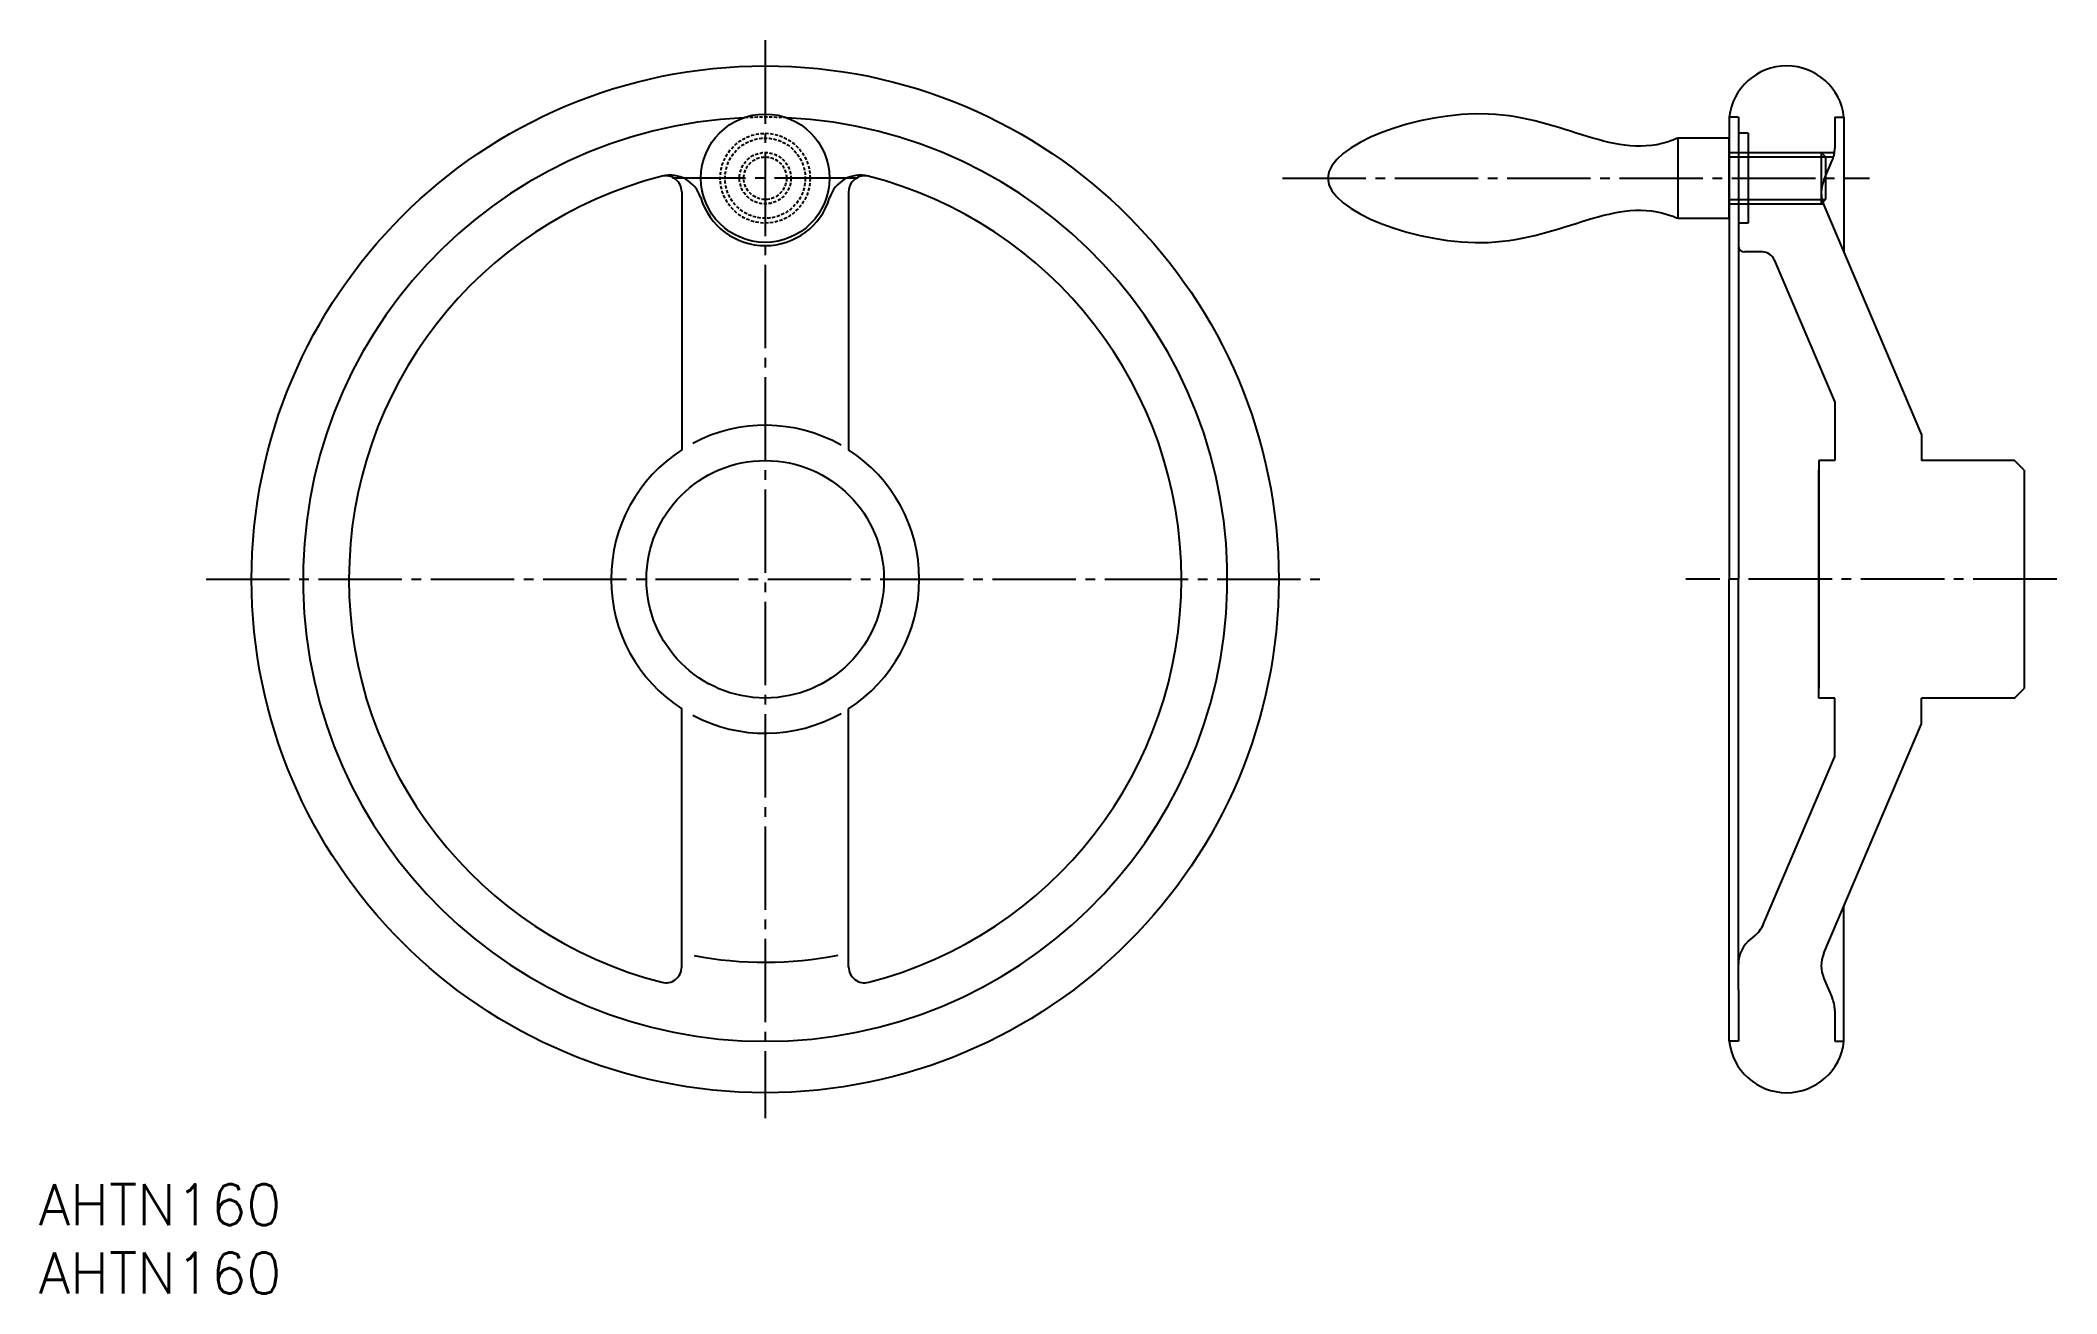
# Model space of a CAD drawing. Extents: x 115 to 430, y 1072 to 1268.
import ezdxf

# ---------------------------------------------------------------- set-up
doc = ezdxf.new("R2010")
doc.units = 0
doc.header["$MEASUREMENT"] = 0
doc.linetypes.add('CENTER', pattern=[17.5, 13, -1.5, 1.5, -1.5])
doc.linetypes.add('DASHED', pattern=[0.75, 0.5, -0.25])
doc.layers.get('0').update_dxf_attribs({"linetype": 'CONTINUOUS'})
doc.layers.add('CENTER', color=1, linetype='CENTER')
doc.styles.get("Standard").update_dxf_attribs({"font": 'txt.shx', "bigfont": '@extfont2.shx'})

msp = doc.modelspace()

# ---------------------------------------------------------------- linework, layer by layer
at = {"color": 7, "linetype": 'Continuous'}
for p, q in [((379.96, 1255.63), (378.51, 1255.63)), ((378.51, 1255.63), (378.51, 1236.63)), ((379.96, 1255.63), (379.96, 1235.63)), ((394.96, 1255.63), (396.4, 1255.63)), ((394.96, 1255.63), (394.96, 1251.63)), ((396.4, 1255.63), (396.4, 1234.53)), ((378.51, 1252.38), (370.51, 1252.38)), ((370.51, 1252.38), (370.51, 1239.88)), ((378.51, 1239.88), (378.51, 1252.38)), ((381.46, 1253.13), (379.96, 1253.13)), ((381.46, 1253.13), (381.46, 1239.13)), ((394.96, 1251.63), (394.96, 1250.82)), ((378.51, 1250.13), (392.84, 1250.13)), ((381.46, 1249.46), (394.77, 1249.46)), ((392.84, 1250.13), (392.84, 1242.13)), ((392.84, 1250.13), (393.51, 1249.46)), ((393.27, 1245.82), (394.56, 1248.87)), ((393.51, 1249.46), (393.51, 1242.81)), ((215.35, 1244.01), (215.35, 1203.81)), ((241.35, 1244.01), (241.35, 1203.81)), ((378.51, 1242.13), (392.83, 1242.13)), ((381.46, 1242.81), (392.98, 1242.81)), ((392.83, 1242.13), (393.51, 1242.81)), ((393.27, 1241.92), (408.46, 1206.13)), ((370.51, 1239.88), (378.51, 1239.88)), ((381.46, 1239.13), (379.96, 1239.13)), ((378.51, 1236.63), (378.51, 1183.63)), ((379.96, 1235.63), (379.96, 1183.63)), ((383.7, 1234.63), (380.96, 1234.63)), ((385.54, 1233.41), (394.96, 1211.23)), ((394.96, 1211.23), (394.96, 1202.13)), ((408.46, 1206.13), (408.46, 1202.13)), ((408.46, 1206.13), (408.46, 1202.13)), ((392.46, 1202.13), (392.46, 1166.63)), ((394.96, 1202.13), (392.46, 1202.13)), ((392.46, 1165.13), (392.46, 1200.63)), ((422.96, 1202.13), (408.46, 1202.13)), ((424.46, 1200.63), (422.96, 1202.13)), ((424.46, 1200.63), (424.46, 1166.63)), ((378.51, 1111.63), (378.51, 1183.63)), ((379.96, 1123.64), (379.96, 1183.63)), ((422.96, 1165.13), (424.46, 1166.63)), ((215.35, 1123.25), (215.35, 1163.46)), ((241.35, 1123.25), (241.35, 1163.46)), ((394.96, 1165.13), (392.46, 1165.13)), ((394.96, 1156.04), (394.96, 1165.13)), ((422.96, 1165.13), (408.46, 1165.13)), ((408.46, 1161.13), (408.46, 1165.13)), ((393.27, 1125.35), (408.46, 1161.13)), ((383.88, 1129.93), (394.96, 1156.04)), ((396.4, 1111.63), (396.4, 1132.73)), ((382.33, 1127.93), (381.9, 1127.6)), ((379.96, 1119.68), (379.96, 1123.64)), ((393.27, 1121.44), (394.56, 1118.4)), ((379.96, 1119.68), (379.96, 1111.63)), ((394.96, 1116.45), (394.96, 1111.63)), ((379.96, 1111.63), (378.51, 1111.63)), ((394.96, 1111.63), (396.4, 1111.63))]:
    msp.add_line(p, q, dxfattribs=at)
at = {"color": 3, "linetype": 'Continuous'}
for p, q in [((378.51, 1249.46), (393.51, 1249.46)), ((381.46, 1250.13), (394.91, 1250.13)), ((378.51, 1242.81), (393.51, 1242.81)), ((381.46, 1242.13), (393.18, 1242.13))]:
    msp.add_line(p, q, dxfattribs=at)
at = {"color": 7, "linetype": 'Continuous'}
for centre, radius in [((228.35, 1183.63), 80), ((228.35, 1246.13), 10), ((228.35, 1183.63), 18.5)]:
    msp.add_circle(centre, radius, dxfattribs=at)
at = {"color": 3, "linetype": 'DASHED'}
for radius in [7, 6.25, 4, 3.32]:
    msp.add_circle((228.35, 1246.13), radius, dxfattribs=at)
at = {"color": 7, "linetype": 'Continuous'}
for centre, radius, start, end in [((387.46, 1254.63), 9, 6.3794, 173.6206), ((228.35, 1183.63), 72, 92.6672, 87.3328), ((389.96, 1250.82), 5, 337, 0), ((228.35, 1183.63), 64.84, 104.3436, 255.6023), ((212.85, 1244.01), 2.5, 0, 104.3977), ((213.52, 1241.6), 5, 16.9887, 104.3436), ((243.17, 1241.6), 5, 75.6564, 163.0113), ((243.85, 1244.01), 2.5, 75.6023, 180), ((228.35, 1183.63), 64.84, 284.3977, 75.6564), ((397.87, 1243.87), 5, 157, 203), ((228.35, 1246.13), 10.5, 196.9887, 343.0113), ((380.96, 1235.63), 1, 180, 270), ((383.7, 1232.63), 2, 23, 90), ((228.35, 1183.63), 24, 60.5012, 118.0486), ((228.35, 1183.63), 24, 122.7972, 237.2028), ((228.35, 1183.63), 24, 302.7972, 57.2028), ((228.35, 1183.63), 24, 241.9514, 299.4988), ((379.27, 1131.89), 5, 307.7334, 337), ((228.35, 1183.63), 59.68, 259.3028, 280.9837), ((384.96, 1123.64), 5, 127.7334, 180), ((397.87, 1123.4), 5, 157, 203), ((212.85, 1123.25), 2.5, 255.6023, 0), ((243.85, 1123.25), 2.5, 180, 284.3977), ((389.96, 1116.45), 5, 360, 23), ((387.46, 1112.63), 9, 186.3794, 353.6206)]:
    msp.add_arc(centre, radius, start, end, dxfattribs=at)
at = {"color": 3, "linetype": 'DASHED'}
msp.add_arc((228.35, 1183.63), 72, 87.3328, 92.6672, dxfattribs=at)
at = {"color": 7, "linetype": 'Continuous'}
msp.add_open_spline([(370.51, 1252.38), (370.25, 1252.27), (361.02, 1248.42), (345.29, 1262.19), (301.91, 1246.13), (345.29, 1230.07), (361.02, 1243.85), (370.25, 1239.99), (370.51, 1239.88)], degree=3, knots=[0, 0, 0, 0, 0.863496, 29.851349, 56.777173, 83.702997, 112.69085, 113.554346, 113.554346, 113.554346, 113.554346], dxfattribs=at)
at = {"layer": 'CENTER', "color": 1, "linetype": 'CENTER'}
for p, q in [((228.35, 1267.62), (228.35, 1099.65)), ((242.8, 1246.13), (213.89, 1246.13)), ((308.94, 1246.13), (400.4, 1246.13)), ((141.26, 1183.63), (315.43, 1183.63)), ((429.54, 1183.63), (371.79, 1183.63))]:
    msp.add_line(p, q, dxfattribs=at)

# ---------------------------------------------------------------- texts
at = {"color": 7, "linetype": 'Continuous'}
for p in [(115.16, 1082.97), (115.16, 1072.31)]:
    msp.add_text('AHTN160', height=6.4, dxfattribs=at).set_placement(p)

doc.saveas('drawing.dxf')
